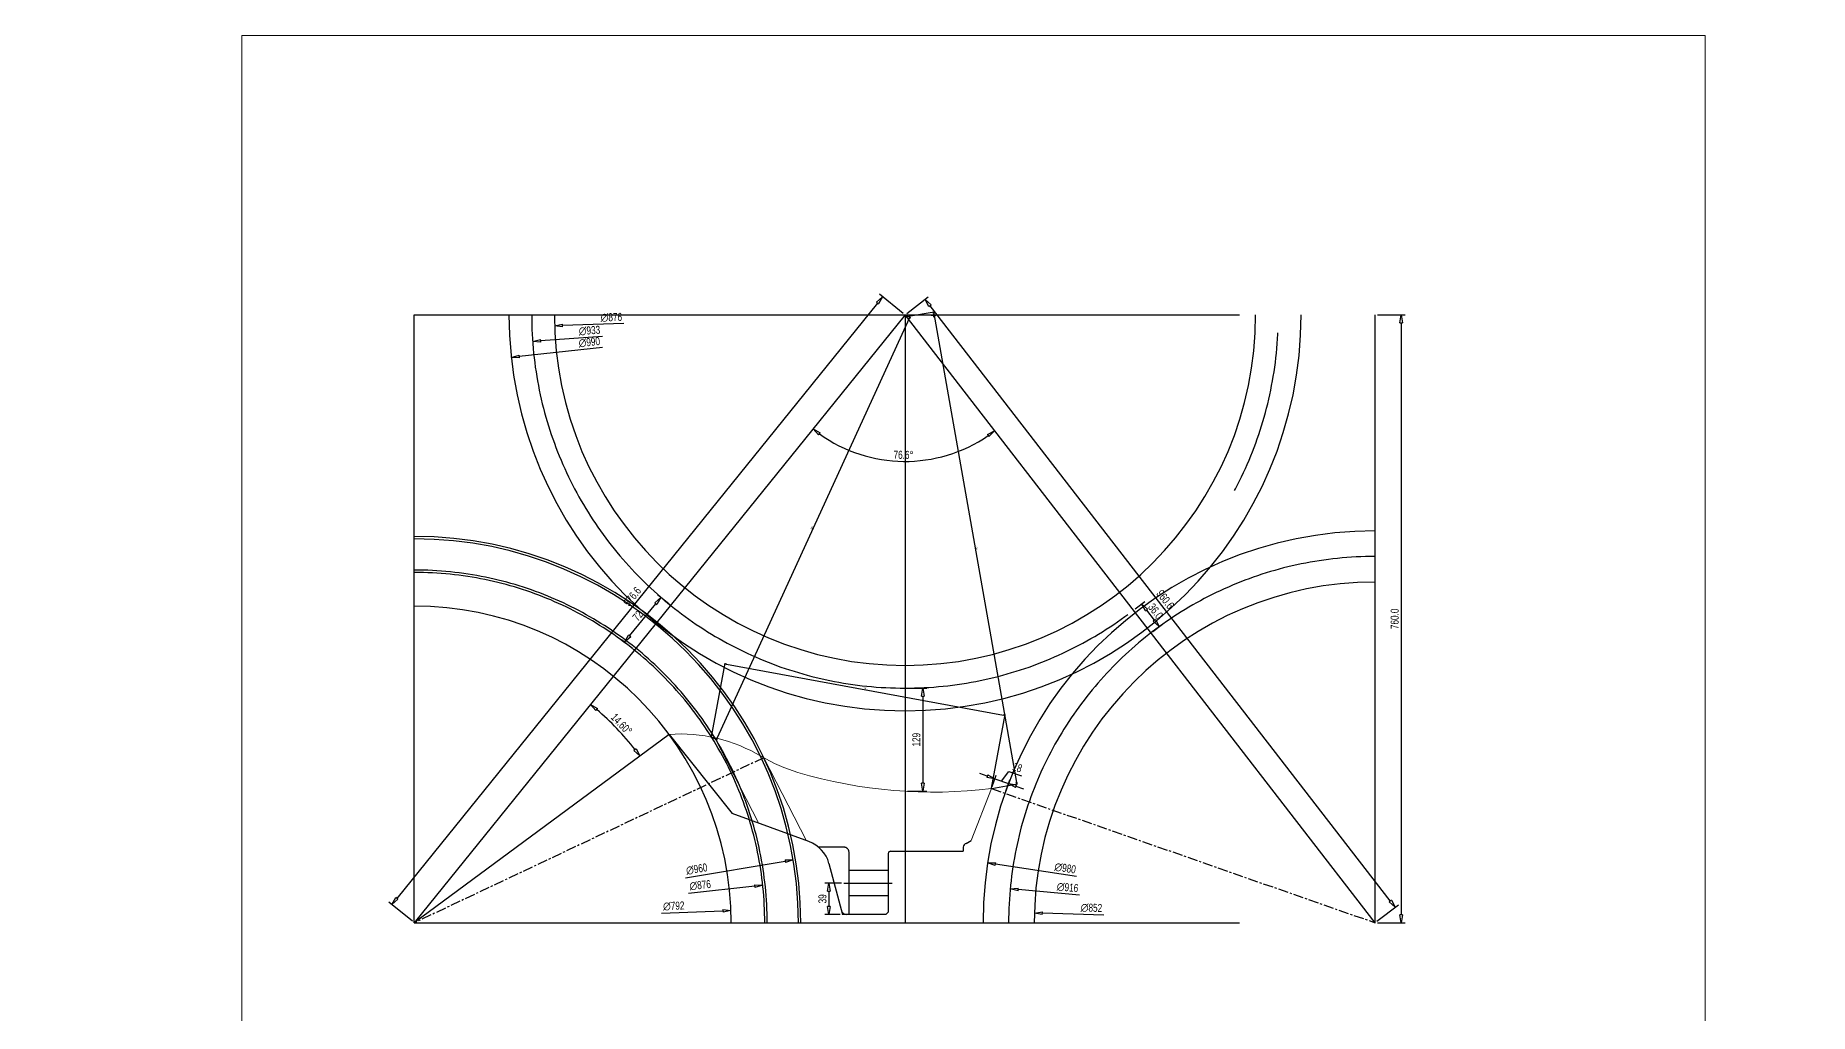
# Model space of a CAD drawing. Header units: millimetres. Extents: x 135002 to 160744, y 22203 to 27033.
# Drawn here: x 145757 to 147974, y 24463 to 25686 of the extents above; entities that cross this region are included whole.
import ezdxf

# ---------------------------------------------------------------- set-up
doc = ezdxf.new("R2010")
doc.units = ezdxf.units.MM
doc.header["$LTSCALE"] = 25
doc.linetypes.add('CENTER', pattern=[2, 1.25, -0.25, 0.25, -0.25])
doc.linetypes.add('DASHED', pattern=[0.75, 0.5, -0.25])
doc.layers.get('0').update_dxf_attribs({"linetype": 'CONTINUOUS'})
doc.layers.get('Defpoints').update_dxf_attribs({"linetype": 'CONTINUOUS'})
doc.layers.add('04 DIMENSION', color=7, linetype='CONTINUOUS', lineweight=18)
doc.styles.add('DIM-1', font='swisscl.ttf')
doc.dimstyles.new('DIM-1', dxfattribs={"dimscale": 5, "dimtxt": 2, "dimasz": 2, "dimexe": 1, "dimexo": 0.6, "dimgap": 0.6, "dimtad": 1, "dimdec": 0, "dimzin": 0, "dimdsep": 46, "dimtxsty": 'DIM-1', "dimblk": 'CLOSEDBLANK', "dimcen": 0, "dimclrd": 8, "dimclre": 8, "dimclrt": 6, "dimadec": 0, "dimazin": 0, "dimtfac": 1, "dimtdec": 0, "dimtmove": 1, "dimatfit": 0, "dimfxl": 1, "dimtolj": 1, "dimtzin": 0, "dimarcsym": 1})

# ---------------------------------------------------------------- blocks, each defined once
blk = doc.blocks.new('_ClosedBlank')
at = {"color": 0, "linetype": 'ByBlock', "lineweight": -2}
for p, q in [((-1, 0.17), (0, 0)), ((-1, 0.17), (-1, -0.17)), ((0, 0), (-1, -0.17))]:
    blk.add_line(p, q, dxfattribs=at)
blk = doc.blocks.new('*D70')
at = {"layer": '04 DIMENSION', "color": 8, "lineweight": -2, "transparency": 16777216}
blk.add_line((146492.4, 25325.9), (146415.7, 25323.5), dxfattribs=at)
at = {"layer": 'Defpoints', "color": 0, "transparency": 16777216}
for p in [(147281.7, 25350.3), (146405.7, 25323.2)]:
    blk.add_point(p, dxfattribs=at)
at = {"layer": '04 DIMENSION', "color": 8, "lineweight": -2, "transparency": 16777216, "xscale": 10, "yscale": 10, "zscale": 10, "rotation": 181.7721753324954}
blk.add_blockref('_ClosedBlank', (146405.7, 25323.2), dxfattribs=at)
at = {"layer": '04 DIMENSION', "color": 6, "transparency": 16777216, "insert": (146476.6, 25333.6), "char_height": 10, "attachment_point": 5, "rotation": 1.7722, "style": 'DIM-1'}
blk.add_mtext('\\A1;∅876', dxfattribs=at)
blk = doc.blocks.new('*D71')
at = {"layer": '04 DIMENSION', "color": 8, "lineweight": -2, "transparency": 16777216}
blk.add_line((146465.5, 25309.9), (146388.2, 25304.4), dxfattribs=at)
at = {"layer": 'Defpoints', "color": 0, "transparency": 16777216}
for p in [(147309.1, 25369.8), (146378.2, 25303.7)]:
    blk.add_point(p, dxfattribs=at)
at = {"layer": '04 DIMENSION', "color": 8, "lineweight": -2, "transparency": 16777216, "xscale": 10, "yscale": 10, "zscale": 10, "rotation": 184.0575727927034}
blk.add_blockref('_ClosedBlank', (146378.2, 25303.7), dxfattribs=at)
at = {"layer": '04 DIMENSION', "color": 6, "transparency": 16777216, "insert": (146449.3, 25317.1), "char_height": 10, "attachment_point": 5, "rotation": 4.0576, "style": 'DIM-1'}
blk.add_mtext('\\A1;∅933', dxfattribs=at)
blk = doc.blocks.new('*D72')
at = {"layer": '04 DIMENSION', "color": 8, "lineweight": -2, "transparency": 16777216}
blk.add_line((146465.5, 25296), (146361.5, 25284.8), dxfattribs=at)
at = {"layer": 'Defpoints', "color": 0, "transparency": 16777216}
for p in [(147335.8, 25389.8), (146351.5, 25283.7)]:
    blk.add_point(p, dxfattribs=at)
at = {"layer": '04 DIMENSION', "color": 8, "lineweight": -2, "transparency": 16777216, "xscale": 10, "yscale": 10, "zscale": 10, "rotation": 186.1505886857104}
blk.add_blockref('_ClosedBlank', (146351.5, 25283.7), dxfattribs=at)
at = {"layer": '04 DIMENSION', "color": 6, "transparency": 16777216, "insert": (146449.1, 25302.5), "char_height": 10, "attachment_point": 5, "rotation": 6.1506, "style": 'DIM-1'}
blk.add_mtext('\\A1;∅990', dxfattribs=at)
blk = doc.blocks.new('*D73')
at = {"layer": '04 DIMENSION', "color": 8, "lineweight": -2, "transparency": 16777216}
blk.add_line((146499.5, 24935.3), (146532.1, 24975.7), dxfattribs=at)
at = {"layer": '04 DIMENSION', "color": 8, "linetype": 'Continuous', "lineweight": -2, "transparency": 16777216}
for p, q in [((146548.3, 24975.5), (146534.5, 24986.7)), ((146503.1, 24919.5), (146489.3, 24930.6))]:
    blk.add_line(p, q, dxfattribs=at)
at = {"layer": 'Defpoints', "color": 0, "transparency": 16777216}
for p in [(146538.4, 24983.5), (146550.6, 24973.6), (146505.4, 24917.6)]:
    blk.add_point(p, dxfattribs=at)
at = {"layer": '04 DIMENSION', "color": 8, "lineweight": -2, "transparency": 16777216, "xscale": 10, "yscale": 10, "zscale": 10}
for p, rotation in [((146538.4, 24983.5), 51.09698625466908), ((146493.2, 24927.5), 231.096986254669)]:
    blk.add_blockref('_ClosedBlank', p, dxfattribs=dict(at, rotation=rotation))
at = {"layer": '04 DIMENSION', "color": 6, "transparency": 16777216, "insert": (146509.5, 24960.5), "char_height": 10, "attachment_point": 5, "rotation": 51.097, "style": 'DIM-1'}
blk.add_mtext('\\A1;72', dxfattribs=at)
blk = doc.blocks.new('*D74')
at = {"layer": '04 DIMENSION', "color": 8, "lineweight": -2, "transparency": 16777216}
blk.add_line((146809.4, 25351.6), (146208.6, 24607.1), dxfattribs=at)
at = {"layer": '04 DIMENSION', "color": 8, "linetype": 'Continuous', "lineweight": -2, "transparency": 16777216}
for p, q in [((146841.3, 25338.6), (146811.8, 25362.5)), ((146228, 24578.6), (146198.4, 24602.5))]:
    blk.add_line(p, q, dxfattribs=at)
at = {"layer": 'Defpoints', "color": 0, "transparency": 16777216}
for p in [(146843.7, 25336.7), (146202.3, 24599.4), (146230.4, 24576.7)]:
    blk.add_point(p, dxfattribs=at)
at = {"layer": '04 DIMENSION', "color": 8, "lineweight": -2, "transparency": 16777216, "xscale": 10, "yscale": 10, "zscale": 10}
for p, rotation in [((146815.6, 25359.4), 51.0969862546723), ((146202.3, 24599.4), 231.0969862546723)]:
    blk.add_blockref('_ClosedBlank', p, dxfattribs=dict(at, rotation=rotation))
at = {"layer": '04 DIMENSION', "color": 6, "transparency": 16777216, "insert": (146502.7, 24984.5), "char_height": 10, "attachment_point": 5, "rotation": 51.097, "style": 'DIM-1'}
blk.add_mtext('\\A1;976.6', dxfattribs=at)
blk = doc.blocks.new('*D75')
at = {"layer": '04 DIMENSION', "color": 8, "linetype": 'Continuous', "lineweight": -2, "transparency": 16777216}
for p, q in [((147131.4, 24969.4), (147143.3, 24978.6)), ((147153.4, 24940.9), (147165.3, 24950.1))]:
    blk.add_line(p, q, dxfattribs=at)
at = {"layer": '04 DIMENSION', "color": 8, "lineweight": -2, "transparency": 16777216}
blk.add_line((147145.5, 24967.6), (147155.2, 24955), dxfattribs=at)
at = {"layer": 'Defpoints', "color": 0, "transparency": 16777216}
for p in [(147129, 24967.6), (147161.4, 24947.1), (147151.1, 24939.1)]:
    blk.add_point(p, dxfattribs=at)
at = {"layer": '04 DIMENSION', "color": 8, "lineweight": -2, "transparency": 16777216, "xscale": 10, "yscale": 10, "zscale": 10}
for p, rotation in [((147139.3, 24975.5), 127.7048107706985), ((147161.4, 24947.1), 307.7048107706985)]:
    blk.add_blockref('_ClosedBlank', p, dxfattribs=dict(at, rotation=rotation))
at = {"layer": '04 DIMENSION', "color": 6, "transparency": 16777216, "insert": (147156.8, 24966.3), "char_height": 10, "attachment_point": 5, "rotation": 307.7048, "style": 'DIM-1'}
blk.add_mtext('\\A1;36.0', dxfattribs=at)
blk = doc.blocks.new('*D76')
at = {"layer": '04 DIMENSION', "color": 8, "linetype": 'Continuous', "lineweight": -2, "transparency": 16777216}
for p, q in [((146846, 25338.6), (146872.8, 25359.2)), ((147433.5, 24578.6), (147460.3, 24599.2))]:
    blk.add_line(p, q, dxfattribs=at)
at = {"layer": '04 DIMENSION', "color": 8, "lineweight": -2, "transparency": 16777216}
blk.add_line((147450.2, 24604.1), (146874.9, 25348.3), dxfattribs=at)
at = {"layer": 'Defpoints', "color": 0, "transparency": 16777216}
for p in [(146868.8, 25356.2), (146843.7, 25336.7), (147431.2, 24576.7)]:
    blk.add_point(p, dxfattribs=at)
at = {"layer": '04 DIMENSION', "color": 8, "lineweight": -2, "transparency": 16777216, "xscale": 10, "yscale": 10, "zscale": 10}
for p, rotation in [((146868.8, 25356.2), 127.7048107706967), ((147456.3, 24596.2), 307.7048107706967)]:
    blk.add_blockref('_ClosedBlank', p, dxfattribs=dict(at, rotation=rotation))
at = {"layer": '04 DIMENSION', "color": 6, "transparency": 16777216, "insert": (147169, 24981.1), "char_height": 10, "attachment_point": 5, "rotation": 307.7048, "style": 'DIM-1'}
blk.add_mtext('\\A1;960.6', dxfattribs=at)
blk = doc.blocks.new('*D77')
at = {"layer": '04 DIMENSION', "color": 8, "linetype": 'Continuous', "lineweight": -2, "transparency": 16777216}
for p, q in [((147434.2, 25336.7), (147468.9, 25336.7)), ((147434.2, 24576.7), (147468.9, 24576.7))]:
    blk.add_line(p, q, dxfattribs=at)
at = {"layer": '04 DIMENSION', "color": 8, "lineweight": -2, "transparency": 16777216}
blk.add_line((147463.9, 25326.7), (147463.9, 24586.7), dxfattribs=at)
at = {"layer": 'Defpoints', "color": 0, "transparency": 16777216}
for p in [(147431.2, 25336.7), (147431.2, 24576.7), (147463.9, 24576.7)]:
    blk.add_point(p, dxfattribs=at)
at = {"layer": '04 DIMENSION', "color": 8, "lineweight": -2, "transparency": 16777216, "xscale": 10, "yscale": 10, "zscale": 10}
for p, rotation in [((147463.9, 25336.7), 90), ((147463.9, 24576.7), 270)]:
    blk.add_blockref('_ClosedBlank', p, dxfattribs=dict(at, rotation=rotation))
at = {"layer": '04 DIMENSION', "color": 6, "transparency": 16777216, "insert": (147455.7, 24956.7), "char_height": 10, "attachment_point": 5, "rotation": 90, "style": 'DIM-1'}
blk.add_mtext('\\A1;760.0', dxfattribs=at)
blk = doc.blocks.new('*D78')
at = {"layer": '04 DIMENSION', "color": 8, "lineweight": -2, "transparency": 16777216}
blk.add_arc((146843.7, 25336.7), 183.1, 234.2259, 304.5759, dxfattribs=at)
at = {"layer": 'Defpoints', "color": 0, "transparency": 16777216}
for p in [(146843.7, 25336.7), (146843.7, 25336.7), (146801.3, 25158.6), (146230.4, 24576.7), (147431.2, 24576.7)]:
    blk.add_point(p, dxfattribs=at)
at = {"layer": '04 DIMENSION', "color": 8, "lineweight": -2, "transparency": 16777216, "xscale": 10, "yscale": 10, "zscale": 10}
for p, rotation in [((146728.7, 25194.2), 142.6614560295456), ((146955.7, 25191.8), 36.14034099582548)]:
    blk.add_blockref('_ClosedBlank', p, dxfattribs=dict(at, rotation=rotation))
at = {"layer": '04 DIMENSION', "color": 6, "transparency": 16777216, "insert": (146841.8, 25161.7), "char_height": 10, "attachment_point": 5, "rotation": 359.4009, "style": 'DIM-1'}
blk.add_mtext('\\A1;76.6°', dxfattribs=at)
blk = doc.blocks.new('*D79')
at = {"layer": '04 DIMENSION', "color": 8, "lineweight": -2, "transparency": 16777216}
blk.add_arc((146230.4, 24576.7), 350.8, 38.1305, 49.4635, dxfattribs=at)
at = {"layer": 'Defpoints', "color": 0, "transparency": 16777216}
for p in [(146843.7, 25336.7), (147015.4, 25157.6), (146493.6, 24808.5), (146230.4, 24576.7), (146230.4, 24576.7)]:
    blk.add_point(p, dxfattribs=at)
at = {"layer": '04 DIMENSION', "color": 8, "lineweight": -2, "transparency": 16777216, "xscale": 10, "yscale": 10, "zscale": 10}
for p, rotation in [((146450.6, 24849.7), 140.2802374905775), ((146512.3, 24785.4), 307.3137350187665)]:
    blk.add_blockref('_ClosedBlank', p, dxfattribs=dict(at, rotation=rotation))
at = {"layer": '04 DIMENSION', "color": 6, "transparency": 16777216, "insert": (146489.4, 24825.1), "char_height": 10, "attachment_point": 5, "rotation": 313.797, "style": 'DIM-1'}
blk.add_mtext('\\A1;14.60°', dxfattribs=at)
blk = doc.blocks.new('*D80')
at = {"layer": '04 DIMENSION', "color": 8, "lineweight": -2, "transparency": 16777216}
blk.add_line((146539.4, 24588.7), (146616.1, 24591.7), dxfattribs=at)
at = {"layer": 'Defpoints', "color": 0, "transparency": 16777216}
for p in [(146626.1, 24592.1), (145834.7, 24561.4)]:
    blk.add_point(p, dxfattribs=at)
at = {"layer": '04 DIMENSION', "color": 8, "lineweight": -2, "transparency": 16777216, "xscale": 10, "yscale": 10, "zscale": 10, "rotation": 2.223924337881477}
blk.add_blockref('_ClosedBlank', (146626.1, 24592.1), dxfattribs=at)
at = {"layer": '04 DIMENSION', "color": 6, "transparency": 16777216, "insert": (146554.6, 24597.6), "char_height": 10, "attachment_point": 5, "rotation": 2.2239, "style": 'DIM-1'}
blk.add_mtext('\\A1;∅792', dxfattribs=at)
blk = doc.blocks.new('*D81')
at = {"layer": '04 DIMENSION', "color": 8, "lineweight": -2, "transparency": 16777216}
blk.add_line((146573, 24613.7), (146655.9, 24622.7), dxfattribs=at)
at = {"layer": 'Defpoints', "color": 0, "transparency": 16777216}
for p in [(146665.8, 24623.7), (145794.9, 24529.7)]:
    blk.add_point(p, dxfattribs=at)
at = {"layer": '04 DIMENSION', "color": 8, "lineweight": -2, "transparency": 16777216, "xscale": 10, "yscale": 10, "zscale": 10, "rotation": 6.161074600849674}
blk.add_blockref('_ClosedBlank', (146665.8, 24623.7), dxfattribs=at)
at = {"layer": '04 DIMENSION', "color": 6, "transparency": 16777216, "insert": (146587.6, 24623.6), "char_height": 10, "attachment_point": 5, "rotation": 6.1611, "style": 'DIM-1'}
blk.add_mtext('\\A1;∅876', dxfattribs=at)
blk = doc.blocks.new('*D82')
at = {"layer": '04 DIMENSION', "color": 8, "lineweight": -2, "transparency": 16777216}
blk.add_line((146569.2, 24633.1), (146694, 24653.8), dxfattribs=at)
at = {"layer": 'Defpoints', "color": 0, "transparency": 16777216}
for p in [(146703.9, 24655.4), (145756.9, 24498)]:
    blk.add_point(p, dxfattribs=at)
at = {"layer": '04 DIMENSION', "color": 8, "lineweight": -2, "transparency": 16777216, "xscale": 10, "yscale": 10, "zscale": 10, "rotation": 9.435743172579045}
blk.add_blockref('_ClosedBlank', (146703.9, 24655.4), dxfattribs=at)
at = {"layer": '04 DIMENSION', "color": 6, "transparency": 16777216, "insert": (146583.3, 24643.8), "char_height": 10, "attachment_point": 5, "rotation": 9.4357, "style": 'DIM-1'}
blk.add_mtext('\\A1;∅960', dxfattribs=at)
blk = doc.blocks.new('*D83')
at = {"layer": '04 DIMENSION', "color": 8, "lineweight": -2, "transparency": 16777216}
blk.add_line((147092, 24586.4), (147015.3, 24588.6), dxfattribs=at)
at = {"layer": 'Defpoints', "color": 0, "transparency": 16777216}
for p in [(147005.3, 24588.9), (147857, 24564.5)]:
    blk.add_point(p, dxfattribs=at)
at = {"layer": '04 DIMENSION', "color": 8, "lineweight": -2, "transparency": 16777216, "xscale": 10, "yscale": 10, "zscale": 10, "rotation": 178.3595315958911}
blk.add_blockref('_ClosedBlank', (147005.3, 24588.9), dxfattribs=at)
at = {"layer": '04 DIMENSION', "color": 6, "transparency": 16777216, "insert": (147076.7, 24595.2), "char_height": 10, "attachment_point": 5, "rotation": 358.3595, "style": 'DIM-1'}
blk.add_mtext('\\A1;∅852', dxfattribs=at)
blk = doc.blocks.new('*D84')
at = {"layer": '04 DIMENSION', "color": 8, "lineweight": -2, "transparency": 16777216}
blk.add_line((147061.6, 24611.1), (146985.1, 24618.2), dxfattribs=at)
at = {"layer": 'Defpoints', "color": 0, "transparency": 16777216}
for p in [(146975.1, 24619.1), (147887.2, 24534.3)]:
    blk.add_point(p, dxfattribs=at)
at = {"layer": '04 DIMENSION', "color": 8, "lineweight": -2, "transparency": 16777216, "xscale": 10, "yscale": 10, "zscale": 10, "rotation": 174.6875931446024}
blk.add_blockref('_ClosedBlank', (146975.1, 24619.1), dxfattribs=at)
at = {"layer": '04 DIMENSION', "color": 6, "transparency": 16777216, "insert": (147046.8, 24620.8), "char_height": 10, "attachment_point": 5, "rotation": 354.6876, "style": 'DIM-1'}
blk.add_mtext('\\A1;∅916', dxfattribs=at)
blk = doc.blocks.new('*D85')
at = {"layer": '04 DIMENSION', "color": 8, "lineweight": -2, "transparency": 16777216}
blk.add_line((147058, 24634.4), (146956.8, 24650), dxfattribs=at)
at = {"layer": 'Defpoints', "color": 0, "transparency": 16777216}
for p in [(146946.9, 24651.5), (147915.4, 24502)]:
    blk.add_point(p, dxfattribs=at)
at = {"layer": '04 DIMENSION', "color": 8, "lineweight": -2, "transparency": 16777216, "xscale": 10, "yscale": 10, "zscale": 10, "rotation": 171.2221344692902}
blk.add_blockref('_ClosedBlank', (146946.9, 24651.5), dxfattribs=at)
at = {"layer": '04 DIMENSION', "color": 6, "transparency": 16777216, "insert": (147043.8, 24644.9), "char_height": 10, "attachment_point": 5, "rotation": 351.2221, "style": 'DIM-1'}
blk.add_mtext('\\A1;∅980', dxfattribs=at)
blk = doc.blocks.new('*D86')
at = {"layer": '04 DIMENSION', "color": 8, "linetype": 'Continuous', "lineweight": -2, "transparency": 16777216}
for p, q in [((146764.1, 24626.1), (146743.6, 24626.1)), ((146762.7, 24587.1), (146743.6, 24587.1))]:
    blk.add_line(p, q, dxfattribs=at)
at = {"layer": '04 DIMENSION', "color": 8, "lineweight": -2, "transparency": 16777216}
blk.add_line((146748.6, 24616.1), (146748.6, 24597.1), dxfattribs=at)
at = {"layer": 'Defpoints', "color": 0, "transparency": 16777216}
for p in [(146767.1, 24626.1), (146748.6, 24587.1), (146765.7, 24587.1)]:
    blk.add_point(p, dxfattribs=at)
at = {"layer": '04 DIMENSION', "color": 8, "lineweight": -2, "transparency": 16777216, "xscale": 10, "yscale": 10, "zscale": 10}
for p, rotation in [((146748.6, 24626.1), 90), ((146748.6, 24587.1), 270)]:
    blk.add_blockref('_ClosedBlank', p, dxfattribs=dict(at, rotation=rotation))
at = {"layer": '04 DIMENSION', "color": 6, "transparency": 16777216, "insert": (146740.5, 24606.6), "char_height": 10, "attachment_point": 5, "rotation": 90, "style": 'DIM-1'}
blk.add_mtext('\\A1;39', dxfattribs=at)
blk = doc.blocks.new('*D87')
at = {"layer": '04 DIMENSION', "color": 8, "linetype": 'Continuous', "lineweight": -2, "transparency": 16777216}
for p, q in [((146846.7, 24870.1), (146871.1, 24870.1)), ((146846.7, 24741.1), (146871.1, 24741.1))]:
    blk.add_line(p, q, dxfattribs=at)
at = {"layer": '04 DIMENSION', "color": 8, "lineweight": -2, "transparency": 16777216}
blk.add_line((146866.1, 24860.1), (146866.1, 24751.1), dxfattribs=at)
at = {"layer": 'Defpoints', "color": 0, "transparency": 16777216}
for p in [(146843.7, 24870.1), (146843.7, 24741.1), (146866.1, 24741.1)]:
    blk.add_point(p, dxfattribs=at)
at = {"layer": '04 DIMENSION', "color": 8, "lineweight": -2, "transparency": 16777216, "xscale": 10, "yscale": 10, "zscale": 10}
for p, rotation in [((146866.1, 24870.1), 90), ((146866.1, 24741.1), 270)]:
    blk.add_blockref('_ClosedBlank', p, dxfattribs=dict(at, rotation=rotation))
at = {"layer": '04 DIMENSION', "color": 6, "transparency": 16777216, "insert": (146857.9, 24805.6), "char_height": 10, "attachment_point": 5, "rotation": 90, "style": 'DIM-1'}
blk.add_mtext('\\A1;129', dxfattribs=at)
blk = doc.blocks.new('*D182')
at = {"layer": '04 DIMENSION', "color": 8, "lineweight": -2, "transparency": 16777216}
blk.add_line((148503.5, 24597.9), (148580.1, 24602.7), dxfattribs=at)
at = {"layer": 'Defpoints', "color": 0, "transparency": 16777216}
for p in [(148590.1, 24603.3), (147738.6, 24550.2)]:
    blk.add_point(p, dxfattribs=at)
at = {"layer": '04 DIMENSION', "color": 8, "lineweight": -2, "transparency": 16777216, "xscale": 10, "yscale": 10, "zscale": 10, "rotation": 3.568011573360099}
blk.add_blockref('_ClosedBlank', (148590.1, 24603.3), dxfattribs=at)
at = {"layer": '04 DIMENSION', "color": 6, "transparency": 16777216, "insert": (148518.5, 24607.1), "char_height": 10, "attachment_point": 5, "rotation": 3.568, "style": 'DIM-1'}
blk.add_mtext('\\A1;∅853', dxfattribs=at)
blk = doc.blocks.new('*D183')
at = {"layer": '04 DIMENSION', "color": 8, "lineweight": -2, "transparency": 16777216}
blk.add_line((148528.2, 24616), (148610.1, 24624.8), dxfattribs=at)
at = {"layer": 'Defpoints', "color": 0, "transparency": 16777216}
for p in [(148620, 24625.9), (147708.7, 24527.6)]:
    blk.add_point(p, dxfattribs=at)
at = {"layer": '04 DIMENSION', "color": 8, "lineweight": -2, "transparency": 16777216, "xscale": 10, "yscale": 10, "zscale": 10, "rotation": 6.153893880779532}
blk.add_blockref('_ClosedBlank', (148620, 24625.9), dxfattribs=at)
at = {"layer": '04 DIMENSION', "color": 6, "transparency": 16777216, "insert": (148542.8, 24625.9), "char_height": 10, "attachment_point": 5, "rotation": 6.1539, "style": 'DIM-1'}
blk.add_mtext('\\A1;∅917', dxfattribs=at)
blk = doc.blocks.new('*D184')
at = {"layer": '04 DIMENSION', "color": 8, "lineweight": -2, "transparency": 16777216}
blk.add_line((148525.1, 24628.9), (148639.4, 24645.4), dxfattribs=at)
at = {"layer": 'Defpoints', "color": 0, "transparency": 16777216}
for p in [(148649.3, 24646.8), (147679.4, 24506.7)]:
    blk.add_point(p, dxfattribs=at)
at = {"layer": '04 DIMENSION', "color": 8, "lineweight": -2, "transparency": 16777216, "xscale": 10, "yscale": 10, "zscale": 10, "rotation": 8.22237673775101}
blk.add_blockref('_ClosedBlank', (148649.3, 24646.8), dxfattribs=at)
at = {"layer": '04 DIMENSION', "color": 6, "transparency": 16777216, "insert": (148539.4, 24639.3), "char_height": 10, "attachment_point": 5, "rotation": 8.2224, "style": 'DIM-1'}
blk.add_mtext('\\A1;∅980', dxfattribs=at)
blk = doc.blocks.new('*D190')
at = {"layer": '04 DIMENSION', "color": 8, "lineweight": -2, "transparency": 16777216}
for p, q in [((146946.5, 24759.9), (146937, 24763.2)), ((146955.9, 24756.6), (146972.9, 24750.7)), ((146955.9, 24756.6), (146972.9, 24750.7)), ((146964.4, 24753.6), (146973.4, 24766)), ((146973.4, 24766), (146989.4, 24760.4)), ((146982.3, 24747.4), (146991.8, 24744.1))]:
    blk.add_line(p, q, dxfattribs=at)
at = {"layer": '04 DIMENSION', "color": 8, "linetype": 'Continuous', "lineweight": -2, "transparency": 16777216}
for p, q in [((146952.7, 24747.3), (146957.6, 24761.3)), ((146969.6, 24741.4), (146974.5, 24755.4))]:
    blk.add_line(p, q, dxfattribs=at)
at = {"layer": 'Defpoints', "color": 0, "transparency": 16777216}
for p in [(146972.9, 24750.7), (146951.7, 24744.5), (146968.7, 24738.5)]:
    blk.add_point(p, dxfattribs=at)
at = {"layer": '04 DIMENSION', "color": 8, "lineweight": -2, "transparency": 16777216, "xscale": 10, "yscale": 10, "zscale": 10}
for p, rotation in [((146955.9, 24756.6), 340.719589669608), ((146972.9, 24750.7), 160.719589669608)]:
    blk.add_blockref('_ClosedBlank', p, dxfattribs=dict(at, rotation=rotation))
at = {"layer": '04 DIMENSION', "color": 6, "transparency": 16777216, "insert": (146984.1, 24770.9), "char_height": 10, "attachment_point": 5, "rotation": 340.7196, "style": 'DIM-1'}
blk.add_mtext('\\A1;18', dxfattribs=at)
blk = doc.blocks.new('*D485')
at = {"layer": '04 DIMENSION', "color": 8, "lineweight": -2, "transparency": 16777216}
blk.add_line((146848.9, 25332.1), (146608.7, 24807.9), dxfattribs=at)
at = {"layer": '04 DIMENSION', "color": 8, "linetype": 'Continuous', "lineweight": -2, "transparency": 16777216}
for p, q in [((146844.2, 25336.5), (146850.7, 25333.5)), ((146602.4, 24808.6), (146608.8, 24805.6))]:
    blk.add_line(p, q, dxfattribs=at)
at = {"layer": 'Defpoints', "color": 0, "transparency": 16777216}
for p in [(146843.7, 25336.7), (146601.8, 24808.8), (146607.9, 24806)]:
    blk.add_point(p, dxfattribs=at)
at = {"layer": '04 DIMENSION', "color": 8, "lineweight": -2, "transparency": 16777216, "xscale": 2, "yscale": 2, "zscale": 2}
for p, rotation in [((146849.8, 25333.9), 65.38522278533038), ((146607.9, 24806), 245.3852227853304)]:
    blk.add_blockref('_ClosedBlank', p, dxfattribs=dict(at, rotation=rotation))
at = {"layer": '04 DIMENSION', "color": 6, "transparency": 16777216, "insert": (146727.4, 25070.7), "char_height": 2, "attachment_point": 5, "rotation": 65.3852, "style": 'DIM-1'}
blk.add_mtext('\\A1;581', dxfattribs=at)
blk = doc.blocks.new('*D486')
at = {"layer": '04 DIMENSION', "color": 8, "linetype": 'Continuous', "lineweight": -2, "transparency": 16777216}
for p, q in [((146848, 25335.1), (146880.2, 25340.8)), ((146952.3, 24744.6), (146984.4, 24750.3))]:
    blk.add_line(p, q, dxfattribs=at)
at = {"layer": '04 DIMENSION', "color": 8, "lineweight": -2, "transparency": 16777216}
blk.add_line((146879.5, 25338.6), (146983.1, 24752), dxfattribs=at)
at = {"layer": 'Defpoints', "color": 0, "transparency": 16777216}
for p in [(146847.5, 25335), (146983.4, 24750.1), (146951.7, 24744.5)]:
    blk.add_point(p, dxfattribs=at)
at = {"layer": '04 DIMENSION', "color": 8, "lineweight": -2, "transparency": 16777216, "xscale": 2, "yscale": 2, "zscale": 2}
for p, rotation in [((146879.2, 25340.6), 100.0079639012161), ((146983.4, 24750.1), 280.0079639012161)]:
    blk.add_blockref('_ClosedBlank', p, dxfattribs=dict(at, rotation=rotation))
at = {"layer": '04 DIMENSION', "color": 6, "transparency": 16777216, "insert": (146932.9, 25045.6), "char_height": 2, "attachment_point": 5, "rotation": 280.008, "style": 'DIM-1'}
blk.add_mtext('\\A1;600', dxfattribs=at)
blk = doc.blocks.new('*D487')
at = {"layer": '04 DIMENSION', "color": 8, "linetype": 'Continuous', "lineweight": -2, "transparency": 16777216}
for p, q in [((146601.9, 24809.4), (146618.9, 24901.5)), ((146951.8, 24745.1), (146968.7, 24837.2))]:
    blk.add_line(p, q, dxfattribs=at)
at = {"layer": '04 DIMENSION', "color": 8, "lineweight": -2, "transparency": 16777216}
blk.add_line((146620.7, 24900.2), (146966.6, 24836.5), dxfattribs=at)
at = {"layer": 'Defpoints', "color": 0, "transparency": 16777216}
for p in [(146968.5, 24836.2), (146601.8, 24808.8), (146951.7, 24744.5)]:
    blk.add_point(p, dxfattribs=at)
at = {"layer": '04 DIMENSION', "color": 8, "lineweight": -2, "transparency": 16777216, "xscale": 2, "yscale": 2, "zscale": 2}
for p, rotation in [((146618.7, 24900.5), 169.5763026291528), ((146968.5, 24836.2), 349.5763026291528)]:
    blk.add_blockref('_ClosedBlank', p, dxfattribs=dict(at, rotation=rotation))
at = {"layer": '04 DIMENSION', "color": 6, "transparency": 16777216, "insert": (146793.9, 24870), "char_height": 2, "attachment_point": 5, "rotation": 349.5763, "style": 'DIM-1'}
blk.add_mtext('\\A1;356', dxfattribs=at)

msp = doc.modelspace()

# ---------------------------------------------------------------- linework, layer by layer
at = {"color": 1, "linetype": 'CENTER', "ltscale": 33}
for p, q in [((146230.366, 25336.738), (147431.171, 25336.738)), ((146843.674, 25336.738), (146230.366, 24576.738)), ((146230.366, 24576.738), (146230.366, 25336.738)), ((146843.674, 25336.738), (146843.674, 24576.738)), ((147431.171, 24576.738), (146843.674, 25336.738)), ((147431.171, 24576.738), (147431.171, 25336.738)), ((146548.705, 24812.271), (146230.366, 24576.738)), ((146767.137, 24626.138), (146827.699, 24626.138)), ((146230.366, 24576.738), (147431.171, 24576.738))]:
    msp.add_line(p, q, dxfattribs=at)
at = {"color": 7, "true_color": 0xffffff}
for p, q in [((146548.705, 24812.271), (146627.461, 24713.251)), ((146723.6, 24678.259), (146627.432, 24713.262)), ((146822.674, 24663.138), (146822.674, 24590.138)), ((146825.674, 24666.138), (146916.434, 24666.138)), ((146748.556, 24651.024), (146765.674, 24587.138)), ((146822.674, 24590.138), (146819.674, 24587.138)), ((146819.674, 24587.138), (146765.674, 24587.138))]:
    msp.add_line(p, q, dxfattribs=at)
at = {"color": 1, "linetype": 'CENTER', "ltscale": 0.4}
for p, q in [((146667.113, 24782.993), (146230.366, 24576.738)), ((146951.663, 24744.475), (147431.171, 24576.738))]:
    msp.add_line(p, q, dxfattribs=at)
at = {"color": 61, "true_color": 0xe5e878}
for p, q in [((146920.187, 24675.98), (146926.424, 24679.677)), ((146916.434, 24671.138), (146916.434, 24666.138))]:
    msp.add_line(p, q, dxfattribs=at)
at = {"color": 7, "linetype": 'DASHED', "ltscale": 10, "true_color": 0xffffff}
for p, q in [((146767.674, 24671.138), (146735.839, 24671.138)), ((146773.674, 24587.138), (146773.674, 24665.138)), ((146822.674, 24641.888), (146773.674, 24641.888)), ((146822.674, 24610.388), (146773.674, 24610.388))]:
    msp.add_line(p, q, dxfattribs=at)
at = {"color": 52, "true_color": 0xc8c92d}
for centre, radius, start, end in [((146843.674, 25336.738), 495, 180, 0), ((146843.674, 25336.738), 438.2, 180, 0), ((146230.366, 24576.738), 483, 0, 90), ((146230.366, 24576.738), 480, 0, 90), ((147431.171, 24576.738), 490, 90, 180), ((147431.171, 24576.738), 426, 90, 180), ((146230.366, 24576.738), 396, 0, 90)]:
    msp.add_arc(centre, radius, start, end, dxfattribs=at)
at = {"color": 1, "linetype": 'CENTER', "ltscale": 33}
for centre, radius, start, end in [((146843.674, 25336.738), 466.6, 180, 0), ((147431.171, 24576.738), 458, 90, 180), ((146230.366, 24576.738), 441, 0, 90), ((146230.366, 24576.738), 438, 0, 90)]:
    msp.add_arc(centre, radius, start, end, dxfattribs=at)
at = {"color": 7, "true_color": 0xffffff}
for centre, radius, start, end in [((146709.919, 24640.672), 40, 15, 70), ((146825.674, 24663.138), 3, 90, 180), ((146770.278, 24593.138), 6, 195, 270)]:
    msp.add_arc(centre, radius, start, end, dxfattribs=at)
at = {"color": 7, "linetype": 'DASHED', "ltscale": 10, "true_color": 0xffffff}
msp.add_arc((146767.674, 24665.138), 6, 0, 90, dxfattribs=at)
at = {"color": 61, "true_color": 0xe5e878}
msp.add_arc((146921.434, 24671.138), 5, 104.439442, 180, dxfattribs=at)
at = {"layer": '04 DIMENSION'}
for p, q in [((146876.4, 25335.845), (146882.293, 25335.492)), ((146879.346, 25337.538), (146879.346, 25333.799)), ((146605.884, 24807.967), (146661.027, 24701.034)), ((146667.113, 24782.993), (146720.549, 24679.37)), ((146951.663, 24744.475), (146926.424, 24679.677))]:
    msp.add_line(p, q, dxfattribs=at)
msp.add_lwpolyline([(146014.774, 25686.158), (147843.796, 25686.158), (147843.796, 22875.468), (146014.774, 22875.468)], close=True, dxfattribs=at)
for centre, radius, start, end in [((146562.589, 24614.758), 198, 59.152743, 94.020922), ((146766.664, 24956.456), 200, 239.152743, 253.450825), ((146879.346, 25335.668), 595.6, 253.450825, 276.973948)]:
    msp.add_arc(centre, radius, start, end, dxfattribs=at)

# ---------------------------------------------------------------- dimensions: what is measured, and where the dimension line sits
for p1, p2, picture, middle in [((147335.825, 25389.773), (146351.524, 25283.702), '*D72', (146449.959, 25294.31)), ((147309.105, 25369.754), (146378.244, 25303.722), '*D71', (146449.919, 25308.806)), ((147281.665, 25350.289), (146405.684, 25323.186), '*D70', (146476.846, 25325.388)), ((145756.86, 24498.046), (146703.871, 24655.43), '*D82', (146584.608, 24635.609)), ((147915.432, 24501.962), (146946.91, 24651.514), '*D85', (147042.582, 24636.741)), ((147679.391, 24506.66), (148649.317, 24646.815), '*D184', (148540.551, 24631.098)), ((145794.896, 24529.73), (146665.836, 24623.746), '*D81', (146588.466, 24615.394)), ((147887.204, 24534.333), (146975.138, 24619.142), '*D84', (147046.029, 24612.55)), ((147708.695, 24527.608), (148620.013, 24625.867), '*D183', (148543.682, 24617.637)), ((147738.581, 24550.189), (148590.127, 24603.286), '*D182', (148519.055, 24598.855)), ((145834.664, 24561.371), (146626.067, 24592.104), '*D80', (146554.964, 24589.343)), ((147856.996, 24564.542), (147005.346, 24588.933), '*D83', (147076.474, 24586.896))]:
    dim = msp.add_diameter_dim_2p(p1=p1, p2=p2, dimstyle='DIM-1', dxfattribs=at)
    dim.commit()
    dim.dimension.update_dxf_attribs({"geometry": picture, "text_midpoint": middle, "dimtype": 163})
for p1, p2, distance, override, picture, middle in [((146843.674, 25336.738), (146230.366, 24576.738), -36.012, {"dimdec": 1}, '*D74', (146502.675, 24984.454)), ((147431.171, 24576.738), (146843.674, 25336.738), -31.785, {"dimdec": 1}, '*D76', (147168.995, 24981.144)), ((146843.674, 25336.738), (146601.816, 24808.833), 6.709, {"dimscale": 1}, '*D485', (146727.368, 25070.668)), ((146847.451, 25335.007), (146951.663, 24744.475), 32.233, {"dimscale": 1}, '*D486', (146932.899, 25045.625)), ((147129.044, 24967.577), (147151.061, 24939.095), 13.019, {"dimdec": 1}, '*D75', (147156.783, 24966.269)), ((146601.816, 24808.833), (146951.663, 24744.475), 93.246, {"dimscale": 1}, '*D487', (146793.904, 24869.96))]:
    dim = msp.add_aligned_dim(p1=p1, p2=p2, distance=distance, dimstyle='DIM-1', override=override, dxfattribs=at)
    dim.commit()
    dim.dimension.update_dxf_attribs({"geometry": picture, "text_midpoint": middle})
for base, line1, override, picture, middle in [((146801.335, 25158.561), ((147431.171, 24576.738), (146843.674, 25336.738)), {"dimdec": 1, "dimadec": 1}, '*D78', (146841.844, 25161.73)), ((146493.627, 24808.537), ((147015.443, 25157.6), (146230.366, 24576.738)), {"dimdec": 1, "dimadec": 2}, '*D79', (146489.41, 24825.126))]:
    dim = msp.add_angular_dim_2l(base=base, line1=line1, line2=((146843.674, 25336.738), (146230.366, 24576.738)), dimstyle='DIM-1', override=override, dxfattribs=at)
    dim.commit()
    dim.dimension.update_dxf_attribs({"geometry": picture, "text_midpoint": middle})
dim = msp.add_linear_dim(base=(147463.856, 24576.738), p1=(147431.171, 25336.738), p2=(147431.171, 24576.738), angle=90, dimstyle='DIM-1', override={"dimdec": 1}, dxfattribs=at)
dim.commit()
dim.dimension.update_dxf_attribs({"geometry": '*D77', "text_midpoint": (147455.735, 24956.738)})
for p1, p2, distance, picture, middle in [((146505.431, 24917.594), (146550.648, 24973.625), 15.743, '*D73', (146509.547, 24960.532)), ((146951.663, 24744.475), (146968.653, 24738.532), 12.852, '*D190', (146978.883, 24772.662))]:
    dim = msp.add_aligned_dim(p1=p1, p2=p2, distance=distance, dimstyle='DIM-1', dxfattribs=at)
    dim.commit()
    dim.dimension.update_dxf_attribs({"geometry": picture, "text_midpoint": middle})
for base, p1, p2, picture, middle in [((146866.057, 24741.138), (146843.674, 24870.138), (146843.674, 24741.138), '*D87', (146857.942, 24805.638)), ((146748.635, 24587.138), (146767.137, 24626.138), (146765.674, 24587.138), '*D86', (146740.514, 24606.638))]:
    dim = msp.add_linear_dim(base=base, p1=p1, p2=p2, angle=90, dimstyle='DIM-1', dxfattribs=at)
    dim.commit()
    dim.dimension.update_dxf_attribs({"geometry": picture, "text_midpoint": middle})

doc.saveas('drawing.dxf')
